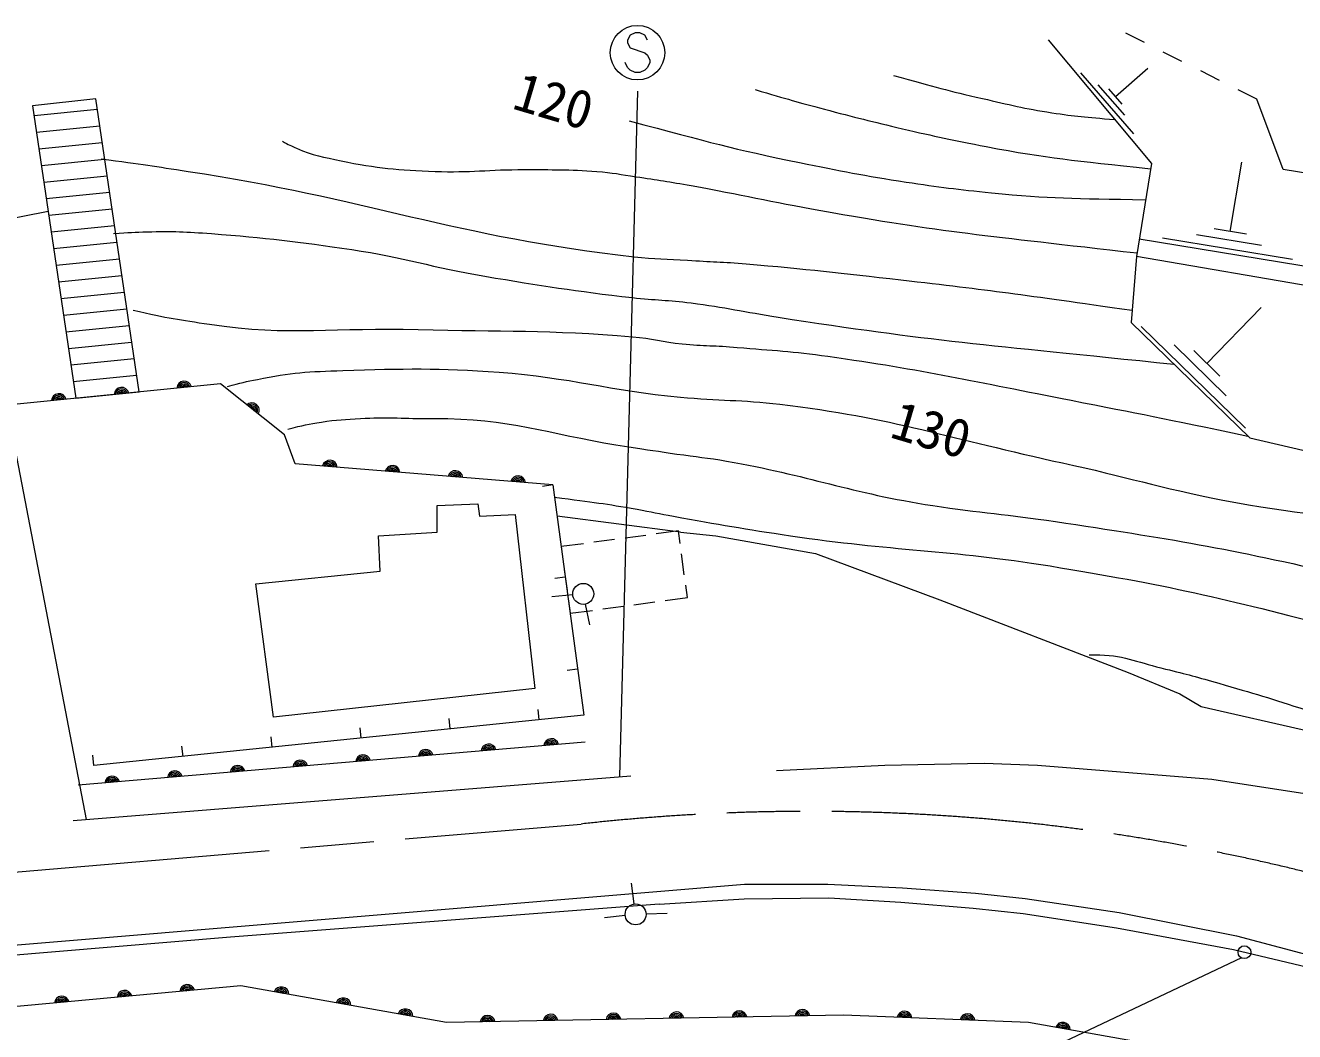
# Model space of a CAD drawing. Units: millimetres, scale not verified. Extents: x 40000 to 680000, y 20000 to 380000.
# Drawn here: x 103432 to 163912, y 268074 to 316002 of the extents above; entities that cross this region are included whole.
import ezdxf
from ezdxf.enums import TextEntityAlignment as Align

# ---------------------------------------------------------------- set-up
doc = ezdxf.new("R2010")
doc.units = ezdxf.units.MM
doc.header["$LTSCALE"] = 1000
doc.linetypes.add('CHAIN', pattern=[18.5, 12, -1.5, 3.5, -1.5])
for name, color, linetype, lineweight in [('M-BGD', 7, 'Continuous', 13), ('M-BMK', 2, 'CHAIN', 13), ('M-STR-STRC', 7, 'Continuous', 13), ('M-STR-STRD', 7, 'Continuous', 13)]:
    doc.layers.add(name, color=color, linetype=linetype, lineweight=lineweight)
doc.styles.add('ＭＳ ゴシック', font='')
doc.styles.get('ＭＳ ゴシック').set_extended_font_data('MS Gothic')

msp = doc.modelspace()

# ---------------------------------------------------------------- linework, layer by layer
at = {"layer": 'M-BGD'}
for p, q in [((156759, 315184), (155866, 315634)), ((158545, 314284), (157652, 314734)), ((155374, 312621), (156924, 313972)), ((156254, 310830), (153720, 313735)), ((160330, 313383), (159437, 313833)), ((155814, 311725), (154547, 313178)), ((155691, 312257), (155058, 312984)), ((162116, 312482), (161223, 312933)), ((103844, 311711), (106860, 312012)), ((103961, 310919), (106977, 311220)), ((104078, 310127), (107093, 310428)), ((104194, 309334), (107210, 309635)), ((160846, 306179), (161389, 309484)), ((104311, 308542), (107327, 308843)), ((104428, 307750), (107444, 308051)), ((104545, 306957), (107561, 307258)), ((104518, 307139), (80234, 302355)), ((104662, 306165), (107678, 306466)), ((161621, 306052), (160072, 306306)), ((104779, 305373), (107795, 305674)), ((163809, 304844), (157612, 305861)), ((162328, 305511), (159229, 306020)), ((104896, 304581), (107912, 304882)), ((191943, 298879), (156375, 304994)), ((105012, 303788), (108029, 304089)), ((105129, 302996), (108146, 303297)), ((105246, 302204), (108263, 302505)), ((159734, 299905), (162315, 302559)), ((105363, 301411), (108379, 301712)), ((161578, 296821), (156600, 301661)), ((105480, 300619), (108496, 300920)), ((160656, 298363), (158167, 300783)), ((105597, 299827), (108613, 300128)), ((160356, 299300), (159112, 300510)), ((105714, 299034), (108730, 299335)), ((128573, 294110), (128077, 294043)), ((134646, 291860), (128772, 292618)), ((131511, 291513), (130519, 291380)), ((132997, 291712), (132006, 291579)), ((134552, 291919), (133493, 291778)), ((134631, 291323), (134552, 291919)), ((130024, 291314), (128965, 291173)), ((128965, 291173), (129045, 290576)), ((134830, 289837), (134698, 290828)), ((129159, 289723), (128664, 289657)), ((129111, 290081), (129244, 289090)), ((134976, 288745), (134896, 289341)), ((129518, 288879), (128521, 288790)), ((129310, 288594), (129390, 287998)), ((132431, 288404), (133422, 288537)), ((133918, 288603), (134976, 288745)), ((129390, 287998), (130448, 288139)), ((130114, 288432), (130310, 287452)), ((130944, 288206), (131935, 288338)), ((129746, 285336), (129250, 285270)), ((127917, 282925), (127866, 283422)), ((119431, 282051), (119380, 282548)), ((123674, 282488), (123623, 282985)), ((130101, 281864), (105953, 279805)), ((115188, 281614), (115137, 282111)), ((106702, 280741), (106650, 281238)), ((110945, 281177), (110894, 281675)), ((72537, 269659), (133715, 274758)), ((132443, 274155), (132309, 275146)), ((132014, 273602), (131021, 273486)), ((133010, 273677), (134010, 273713))]:
    msp.add_line(p, q, dxfattribs=at)
for points in [[(152163, 315321), (157093, 309425), (156375, 304994)], [(193222, 305743), (190383, 304745), (163364, 309144), (162116, 312482)], [(156512, 305839), (192255, 299971), (193846, 305338)], [(156375, 304994), (156126, 301843), (161773, 296352), (171882, 294012), (183987, 292920), (190570, 294418), (191943, 298879)], [(128573, 294110), (116280, 295124), (115781, 296496), (112723, 298930), (82397, 295904)], [(128573, 294110), (130039, 283143), (106702, 280741)], [(134646, 291860), (136340, 291691), (141081, 290844), (147008, 288643), (155982, 285172), (158438, 284156), (159454, 283563), (164618, 282378)], [(133715, 274758), (137694, 275096), (141674, 275096), (145230, 274927), (148701, 274673), (151072, 274419), (155559, 273742), (161147, 272641), (166227, 271286), (172069, 269508), (180112, 266545), (183753, 265444), (189934, 263836), (196107, 262569), (201724, 261952)], [(133631, 274137), (113212, 272574), (94054, 270976), (81998, 269840), (72570, 269144)], [(133631, 274137), (137689, 274403), (141719, 274438), (145146, 274243), (148591, 273950), (150979, 273702), (155427, 273009), (160993, 271979), (166082, 270779), (171901, 269008), (179945, 266044), (183960, 264673), (189784, 263137), (196025, 262047), (201806, 261412)], [(197357, 256541), (195865, 256292), (194551, 258920), (185567, 261228), (180773, 262684), (170368, 266200), (169800, 264921), (160425, 266875), (151227, 268508), (142421, 268863), (123493, 268508), (113692, 270248), (72741, 266479)]]:
    msp.add_lwpolyline(points, dxfattribs=at)
for points in [[(105831, 298242), (108847, 298543), (106787, 312502), (103777, 312166)], [(114411, 289405), (120338, 289998), (120253, 291691), (123047, 291860), (123047, 293130), (124994, 293215), (125079, 292622), (126772, 292707), (127704, 284410), (115258, 283055)]]:
    msp.add_lwpolyline(points, close=True, dxfattribs=at)
for centre in [(130016, 288923), (132511, 273659)]:
    msp.add_circle(centre, 500, dxfattribs=at)
for centre, radius, start, end in [((110999, 298703), 354, 14.49633, 176.90151), ((110999, 298703), 283, 16.72037, 174.67747), ((110999, 298703), 212, 20.4667, 170.93114), ((110999, 298703), 142, 28.17843, 163.21941), ((110999, 298703), 100, 38.49609, 152.90175), ((110999, 298703), 100, 38.49609, 152.90175), ((105028, 298108), 354, 14.49633, 176.90151), ((105028, 298108), 283, 16.72037, 174.67747), ((105028, 298108), 212, 20.4667, 170.93114), ((105028, 298108), 142, 28.17843, 163.21941), ((105028, 298108), 100, 38.49609, 152.90175), ((105028, 298108), 100, 38.49609, 152.90175), ((108014, 298405), 354, 14.49633, 176.90151), ((108014, 298405), 283, 16.72037, 174.67747), ((108014, 298405), 212, 20.4667, 170.93114), ((108014, 298405), 142, 28.17843, 163.21941), ((108014, 298405), 100, 38.49609, 152.90175), ((108014, 298405), 100, 38.49609, 152.90175), ((114218, 297671), 354, 330.28048, 132.68566), ((114218, 297671), 283, 332.50452, 130.46162), ((114218, 297671), 212, 336.25085, 126.7153), ((114218, 297671), 142, 343.96258, 119.00357), ((114218, 297671), 100, 354.28024, 108.68591), ((114218, 297671), 100, 354.28024, 108.68591), ((117937, 294933), 354, 4.08191, 166.48709), ((117937, 294933), 283, 6.30595, 164.26305), ((117937, 294933), 212, 10.05228, 160.51673), ((117937, 294933), 142, 17.76401, 152.805), ((117937, 294933), 100, 28.08167, 142.48733), ((117937, 294933), 100, 28.08167, 142.48733), ((120927, 294686), 354, 4.08191, 166.48709), ((120927, 294686), 283, 6.30595, 164.26305), ((120927, 294686), 212, 10.05228, 160.51673), ((120927, 294686), 142, 17.76401, 152.805), ((120927, 294686), 100, 28.08167, 142.48733), ((120927, 294686), 100, 28.08167, 142.48733), ((123917, 294439), 354, 4.08191, 166.48709), ((123917, 294439), 283, 6.30595, 164.26305), ((123917, 294439), 212, 10.05228, 160.51673), ((123917, 294439), 142, 17.76401, 152.805), ((123917, 294439), 100, 28.08167, 142.48733), ((123917, 294439), 100, 28.08167, 142.48733), ((126907, 294193), 354, 4.08191, 166.48709), ((126907, 294193), 283, 6.30595, 164.26305), ((126907, 294193), 212, 10.05228, 160.51673), ((126907, 294193), 142, 17.76401, 152.805), ((126907, 294193), 100, 28.08167, 142.48733), ((126907, 294193), 100, 28.08167, 142.48733), ((128494, 281672), 354, 13.67131, 176.07649), ((128494, 281672), 283, 15.89535, 173.85245), ((128494, 281672), 212, 19.64167, 170.10612), ((119526, 280908), 354, 13.67131, 176.07649), ((122515, 281162), 354, 13.67131, 176.07649), ((122515, 281162), 283, 15.89535, 173.85245), ((122515, 281162), 212, 19.64167, 170.10612), ((122515, 281162), 142, 27.3534, 162.39439), ((122515, 281162), 100, 37.67106, 152.07673), ((122515, 281162), 100, 37.67106, 152.07673), ((125505, 281417), 354, 13.67131, 176.07649), ((125505, 281417), 283, 15.89535, 173.85245), ((125505, 281417), 212, 19.64167, 170.10612), ((125505, 281417), 142, 27.3534, 162.39439), ((125505, 281417), 100, 37.67106, 152.07673), ((125505, 281417), 100, 37.67106, 152.07673), ((128494, 281672), 142, 27.3534, 162.39439), ((128494, 281672), 100, 37.67106, 152.07673), ((128494, 281672), 100, 37.67106, 152.07673), ((113548, 280398), 354, 13.67131, 176.07649), ((113548, 280398), 283, 15.89535, 173.85245), ((116537, 280653), 354, 13.67131, 176.07649), ((116537, 280653), 283, 15.89535, 173.85245), ((116537, 280653), 212, 19.64167, 170.10612), ((116537, 280653), 142, 27.3534, 162.39439), ((116537, 280653), 100, 37.67106, 152.07673), ((116537, 280653), 100, 37.67106, 152.07673), ((119526, 280908), 283, 15.89535, 173.85245), ((119526, 280908), 212, 19.64167, 170.10612), ((119526, 280908), 142, 27.3534, 162.39439), ((119526, 280908), 100, 37.67106, 152.07673), ((119526, 280908), 100, 37.67106, 152.07673), ((107570, 279888), 354, 13.67131, 176.07649), ((107570, 279888), 283, 15.89535, 173.85245), ((107570, 279888), 212, 19.64167, 170.10612), ((107570, 279888), 142, 27.3534, 162.39439), ((110559, 280143), 354, 13.67131, 176.07649), ((110559, 280143), 283, 15.89535, 173.85245), ((110559, 280143), 212, 19.64167, 170.10612), ((110559, 280143), 142, 27.3534, 162.39439), ((110559, 280143), 100, 37.67106, 152.07673), ((110559, 280143), 100, 37.67106, 152.07673), ((113548, 280398), 212, 19.64167, 170.10612), ((113548, 280398), 142, 27.3534, 162.39439), ((113548, 280398), 100, 37.67106, 152.07673), ((113548, 280398), 100, 37.67106, 152.07673), ((107570, 279888), 100, 37.67106, 152.07673), ((107570, 279888), 100, 37.67106, 152.07673), ((105171, 269409), 354, 14.05615, 176.46133), ((108158, 269684), 354, 14.05615, 176.46133), ((108158, 269684), 283, 16.28019, 174.23729), ((108158, 269684), 212, 20.02651, 170.49096), ((108158, 269684), 142, 27.73824, 162.77923), ((108158, 269684), 100, 38.05591, 152.46157), ((108158, 269684), 100, 38.05591, 152.46157), ((111145, 269959), 354, 14.05615, 176.46133), ((111145, 269959), 283, 16.28019, 174.23729), ((111145, 269959), 212, 20.02651, 170.49096), ((111145, 269959), 142, 27.73824, 162.77923), ((111145, 269959), 100, 38.05591, 152.46157), ((111145, 269959), 100, 38.05591, 152.46157), ((115629, 269849), 354, 358.73023, 161.13541), ((115629, 269849), 283, 0.95427, 158.91137), ((115629, 269849), 212, 4.70059, 155.16504), ((115629, 269849), 142, 12.41232, 147.45331), ((115629, 269849), 100, 22.72999, 137.13565), ((115629, 269849), 100, 22.72999, 137.13565), ((105171, 269409), 283, 16.28019, 174.23729), ((105171, 269409), 212, 20.02651, 170.49096), ((105171, 269409), 142, 27.73824, 162.77923), ((105171, 269409), 100, 38.05591, 152.46157), ((105171, 269409), 100, 38.05591, 152.46157), ((118583, 269325), 354, 358.73023, 161.13541), ((118583, 269325), 283, 0.95427, 158.91137), ((118583, 269325), 212, 4.70059, 155.16504), ((118583, 269325), 142, 12.41232, 147.45331), ((118583, 269325), 100, 22.72999, 137.13565), ((118583, 269325), 100, 22.72999, 137.13565), ((121537, 268800), 354, 358.73023, 161.13541), ((121537, 268800), 283, 0.95427, 158.91137), ((121537, 268800), 212, 4.70059, 155.16504), ((121537, 268800), 142, 12.41232, 147.45331), ((121537, 268800), 100, 22.72999, 137.13565), ((121537, 268800), 100, 22.72999, 137.13565), ((125459, 268491), 354, 9.87225, 172.27743), ((125459, 268491), 283, 12.09629, 170.05339), ((125459, 268491), 212, 15.84262, 166.30707), ((125459, 268491), 142, 23.55435, 158.59534), ((125459, 268491), 100, 33.87201, 148.27767), ((125459, 268491), 100, 33.87201, 148.27767), ((128459, 268547), 354, 9.87225, 172.27743), ((128459, 268547), 283, 12.09629, 170.05339), ((128459, 268547), 212, 15.84262, 166.30707), ((128459, 268547), 142, 23.55435, 158.59534), ((128459, 268547), 100, 33.87201, 148.27767), ((128459, 268547), 100, 33.87201, 148.27767), ((131458, 268603), 354, 9.87225, 172.27743), ((131458, 268603), 283, 12.09629, 170.05339), ((131458, 268603), 212, 15.84262, 166.30707), ((131458, 268603), 142, 23.55435, 158.59534), ((131458, 268603), 100, 33.87201, 148.27767), ((131458, 268603), 100, 33.87201, 148.27767), ((134458, 268660), 354, 9.87225, 172.27743), ((134458, 268660), 283, 12.09629, 170.05339), ((134458, 268660), 212, 15.84262, 166.30707), ((134458, 268660), 142, 23.55435, 158.59534), ((134458, 268660), 100, 33.87201, 148.27767), ((134458, 268660), 100, 33.87201, 148.27767), ((137457, 268716), 354, 9.87225, 172.27743), ((137457, 268716), 283, 12.09629, 170.05339), ((137457, 268716), 212, 15.84262, 166.30707), ((137457, 268716), 142, 23.55435, 158.59534), ((137457, 268716), 100, 33.87201, 148.27767), ((137457, 268716), 100, 33.87201, 148.27767), ((140456, 268772), 354, 9.87225, 172.27743), ((140456, 268772), 283, 12.09629, 170.05339), ((140456, 268772), 212, 15.84262, 166.30707), ((140456, 268772), 142, 23.55435, 158.59534), ((140456, 268772), 100, 33.87201, 148.27767), ((140456, 268772), 100, 33.87201, 148.27767), ((145323, 268692), 354, 6.48835, 168.89353), ((145323, 268692), 283, 8.71239, 166.66949), ((145323, 268692), 212, 12.45871, 162.92316), ((145323, 268692), 142, 20.17044, 155.21143), ((145323, 268692), 100, 30.48811, 144.89377), ((145323, 268692), 100, 30.48811, 144.89377), ((148321, 268571), 354, 6.48835, 168.89353), ((148321, 268571), 283, 8.71239, 166.66949), ((148321, 268571), 212, 12.45871, 162.92316), ((148321, 268571), 142, 20.17044, 155.21143), ((148321, 268571), 100, 30.48811, 144.89377), ((148321, 268571), 100, 30.48811, 144.89377), ((152863, 268163), 354, 358.72634, 161.13152), ((152863, 268163), 283, 0.95038, 158.90748), ((152863, 268163), 212, 4.69671, 155.16116), ((152863, 268163), 142, 12.40844, 147.44943), ((152863, 268163), 100, 22.7261, 137.13176), ((152863, 268163), 100, 22.7261, 137.13176)]:
    msp.add_arc(centre, radius, start, end, dxfattribs=at)
for points, knots in [([(144806, 313620), (146828, 313058), (147373, 312897), (149040, 312519), (150324, 312228), (151040, 312038), (152342, 311842), (153506, 311666), (153917, 311629), (155340, 311521)], [0, 0, 0, 0, 1, 1, 1, 2, 2, 2, 3, 3, 3, 3]), ([(138202, 312942), (139793, 312477), (140210, 312357), (141504, 312011), (142953, 311623), (143770, 311423), (145230, 311080), (146777, 310716), (147648, 310531), (149209, 310233), (152246, 309653), (153305, 309586), (157051, 309168)], [0, 0, 0, 0, 1, 1, 1, 2, 2, 2, 3, 3, 3, 4, 4, 4, 4]), ([(132207, 311452), (136072, 310431), (137123, 310120), (140319, 309471), (142296, 309069), (143405, 308846), (145399, 308540), (146980, 308297), (147871, 308192), (149463, 308032), (152322, 307743), (153314, 307768), (156813, 307698)], [0, 0, 0, 0, 1, 1, 1, 2, 2, 2, 3, 3, 3, 4, 4, 4, 4]), ([(115681, 310487), (115983, 310313), (116089, 310270), (116358, 310148), (117141, 309795), (117635, 309734), (118475, 309556), (120200, 309189), (121200, 309116), (122962, 309048), (124615, 308984), (125542, 309143), (127196, 309132), (128552, 309124), (129315, 309153), (130667, 309048), (131399, 308991), (131803, 308902), (132530, 308794), (133557, 308640), (134133, 308555), (135154, 308370), (137573, 307932), (138915, 307616), (141335, 307185), (147181, 306144), (149168, 306001), (156402, 305161)], [0, 0, 0, 0, 1, 1, 1, 2, 2, 2, 3, 3, 3, 4, 4, 4, 5, 5, 5, 6, 6, 6, 7, 7, 7, 8, 8, 8, 9, 9, 9, 9]), ([(107045, 309640), (109042, 309386), (109575, 309290), (111194, 309048), (119552, 307799), (124044, 305899), (132445, 304984), (133433, 304876), (133993, 304877), (134985, 304814), (136076, 304745), (136690, 304738), (137779, 304645), (140661, 304400), (142271, 304208), (145145, 303883), (149462, 303395), (150849, 303183), (156173, 302438)], [0, 0, 0, 0, 1, 1, 1, 2, 2, 2, 3, 3, 3, 4, 4, 4, 5, 5, 5, 6, 6, 6, 6]), ([(107638, 306084), (108401, 306144), (108617, 306150), (109246, 306169), (110437, 306204), (111107, 306176), (112294, 306084), (114916, 305882), (116382, 305705), (118983, 305322), (121485, 304954), (122838, 304466), (125333, 304052), (128069, 303598), (129605, 303350), (132360, 303036), (133449, 302913), (134068, 302923), (135154, 302782), (136783, 302572), (137681, 302359), (139303, 302105), (146632, 300957), (149079, 300815), (158162, 299863)], [0, 0, 0, 0, 1, 1, 1, 2, 2, 2, 3, 3, 3, 4, 4, 4, 5, 5, 5, 6, 6, 6, 7, 7, 7, 8, 8, 8, 8]), ([(108569, 302444), (110242, 302044), (110779, 301982), (112210, 301766), (116047, 301189), (118262, 301631), (122141, 301518), (126133, 301402), (128381, 301515), (132360, 301174), (133292, 301094), (133800, 300927), (134731, 300835), (135753, 300734), (136332, 300753), (137356, 300666), (139044, 300521), (139996, 300479), (141674, 300242), (146227, 299600), (148744, 299024), (153257, 298146), (156554, 297505), (157609, 297293), (161684, 296438)], [0, 0, 0, 0, 1, 1, 1, 2, 2, 2, 3, 3, 3, 4, 4, 4, 5, 5, 5, 6, 6, 6, 7, 7, 7, 8, 8, 8, 8]), ([(113056, 298803), (113724, 298989), (113930, 299025), (114496, 299142), (116059, 299465), (116964, 299516), (118560, 299565), (121469, 299654), (123108, 299695), (126010, 299480), (129406, 299229), (131257, 298617), (134646, 298295), (136495, 298119), (137544, 298174), (139388, 297956), (144721, 297328), (147601, 296298), (152850, 295162), (155842, 294515), (157481, 293979), (160486, 293390), (163938, 292714), (165951, 292726), (169360, 291860), (172219, 291135), (173775, 290516), (176472, 289320), (179623, 287923), (181272, 286888), (184261, 285172), (188055, 282993), (189821, 281176), (193659, 279076), (194098, 278835), (194352, 278712), (194815, 278521), (195442, 278262), (195788, 278095), (196440, 277909), (197167, 277701), (197459, 277672), (198346, 277565)], [0, 0, 0, 0, 1, 1, 1, 2, 2, 2, 3, 3, 3, 4, 4, 4, 5, 5, 5, 6, 6, 6, 7, 7, 7, 8, 8, 8, 9, 9, 9, 10, 10, 10, 11, 11, 11, 12, 12, 12, 13, 13, 13, 14, 14, 14, 14]), ([(115935, 296771), (116685, 296958), (116909, 297010), (117544, 297110), (118265, 297223), (118677, 297236), (119406, 297279), (120628, 297351), (121315, 297279), (122539, 297279), (122936, 297279), (123158, 297291), (123555, 297279), (126968, 297175), (128815, 296434), (132191, 295924), (133084, 295789), (133584, 295716), (134477, 295586), (135403, 295451), (135926, 295407), (136848, 295247), (140714, 294574), (142790, 293723), (146669, 293130), (148944, 292783), (150235, 292709), (152511, 292368), (157867, 291566), (160873, 291082), (166142, 289828), (168971, 289155), (170516, 288605), (173254, 287627), (175573, 286799), (176861, 286289), (179096, 285256), (183115, 283400), (185273, 282138), (189002, 279753), (190920, 278527), (191864, 277650), (193744, 276366), (194282, 275999), (194581, 275786), (195145, 275460), (195861, 275046), (196217, 274700), (197005, 274448), (197642, 274243), (197934, 274203), (198691, 274146)], [0, 0, 0, 0, 1, 1, 1, 2, 2, 2, 3, 3, 3, 4, 4, 4, 5, 5, 5, 6, 6, 6, 7, 7, 7, 8, 8, 8, 9, 9, 9, 10, 10, 10, 11, 11, 11, 12, 12, 12, 13, 13, 13, 14, 14, 14, 15, 15, 15, 16, 16, 16, 17, 17, 17, 17]), ([(128650, 293529), (130543, 293279), (131052, 293228), (132579, 292953), (133255, 292831), (133631, 292743), (134308, 292622), (136486, 292232), (137707, 292016), (139896, 291691), (144704, 290977), (147458, 291028), (152257, 290252), (157668, 289376), (160676, 288697), (165973, 287288), (167146, 286977), (167788, 286748), (168936, 286357), (169867, 286040), (170390, 285866), (171307, 285510), (172412, 285082), (173020, 284811), (174101, 284325), (175140, 283858), (175724, 283597), (176726, 283055), (178107, 282307), (178822, 281783), (180197, 281023), (182821, 279572), (184361, 278891), (187022, 277509), (189651, 276143), (191181, 275482), (193744, 273996), (194004, 273845), (194156, 273764), (194391, 273577), (194675, 273351), (194766, 273232), (195035, 272907)], [0, 0, 0, 0, 1, 1, 1, 2, 2, 2, 3, 3, 3, 4, 4, 4, 5, 5, 5, 6, 6, 6, 7, 7, 7, 8, 8, 8, 9, 9, 9, 10, 10, 10, 11, 11, 11, 12, 12, 12, 13, 13, 13, 14, 14, 14, 14]), ([(154120, 286018), (154351, 286034), (154429, 286023), (154628, 286018), (155879, 285986), (156540, 285622), (157760, 285341), (158761, 285110), (159314, 284948), (160300, 284664), (161929, 284194), (162841, 283929), (164449, 283394), (167418, 282406), (168392, 281930), (171890, 280429)], [0, 0, 0, 0, 1, 1, 1, 2, 2, 2, 3, 3, 3, 4, 4, 4, 5, 5, 5, 5])]:
    msp.add_open_spline(points, degree=3, knots=knots, dxfattribs=at)
at = {"layer": 'M-BMK'}
msp.add_lwpolyline([(73124, 273003), (103094, 275685), (129911, 277961)], dxfattribs=at)
msp.add_arc((140784, 180232), 98332, 71.60447, 96.34842, dxfattribs=at)
at = {"layer": 'M-STR-STRC'}
for p, q in [((132245, 315529), (132127, 315293)), ((132127, 315293), (132127, 315174)), ((132127, 315174), (132245, 314938)), ((132481, 315647), (132245, 315529)), ((132718, 315647), (132481, 315647)), ((132954, 315529), (132718, 315647)), ((133072, 315293), (132954, 315529)), ((132245, 314938), (132954, 314702)), ((132954, 314702), (133072, 314584)), ((133072, 314584), (133190, 314347)), ((132127, 313993), (132009, 314229)), ((132245, 313874), (132127, 313993)), ((133072, 313993), (132954, 313874)), ((133190, 314229), (133072, 313993)), ((133190, 314347), (133190, 314229)), ((132481, 313756), (132245, 313874)), ((132718, 313756), (132481, 313756)), ((132954, 313874), (132718, 313756)), ((131757, 280219), (132617, 312864)), ((100160, 310236), (106327, 278174)), ((161381, 271584), (146733, 264666))]:
    msp.add_line(p, q, dxfattribs=at)
for centre, radius in [((132599, 314702), 1300), ((161521, 271855), 305)]:
    msp.add_circle(centre, radius, dxfattribs=at)
at = {"layer": 'M-STR-STRD'}
msp.add_line((105717, 278125), (132276, 280261), dxfattribs=at)
msp.add_lwpolyline([(139218, 280515), (144383, 280769), (149124, 280854), (151664, 280769), (159962, 280092), (169868, 278568), (175117, 276790), (182737, 273657), (190442, 271117), (196368, 269762), (201110, 268916), (204835, 268746), (208391, 268831), (211778, 269000), (214233, 269254), (222784, 270778)], dxfattribs=at)

# ---------------------------------------------------------------- texts
at = {"layer": 'M-BGD', "style": 'ＭＳ ゴシック'}
for s, p in [('120', (126403, 311532)), ('130', (144401, 295872))]:
    msp.add_text(s, height=1833, rotation=343.429, dxfattribs=at).set_placement(p, align=Align.BOTTOM_LEFT)

doc.saveas('drawing.dxf')
